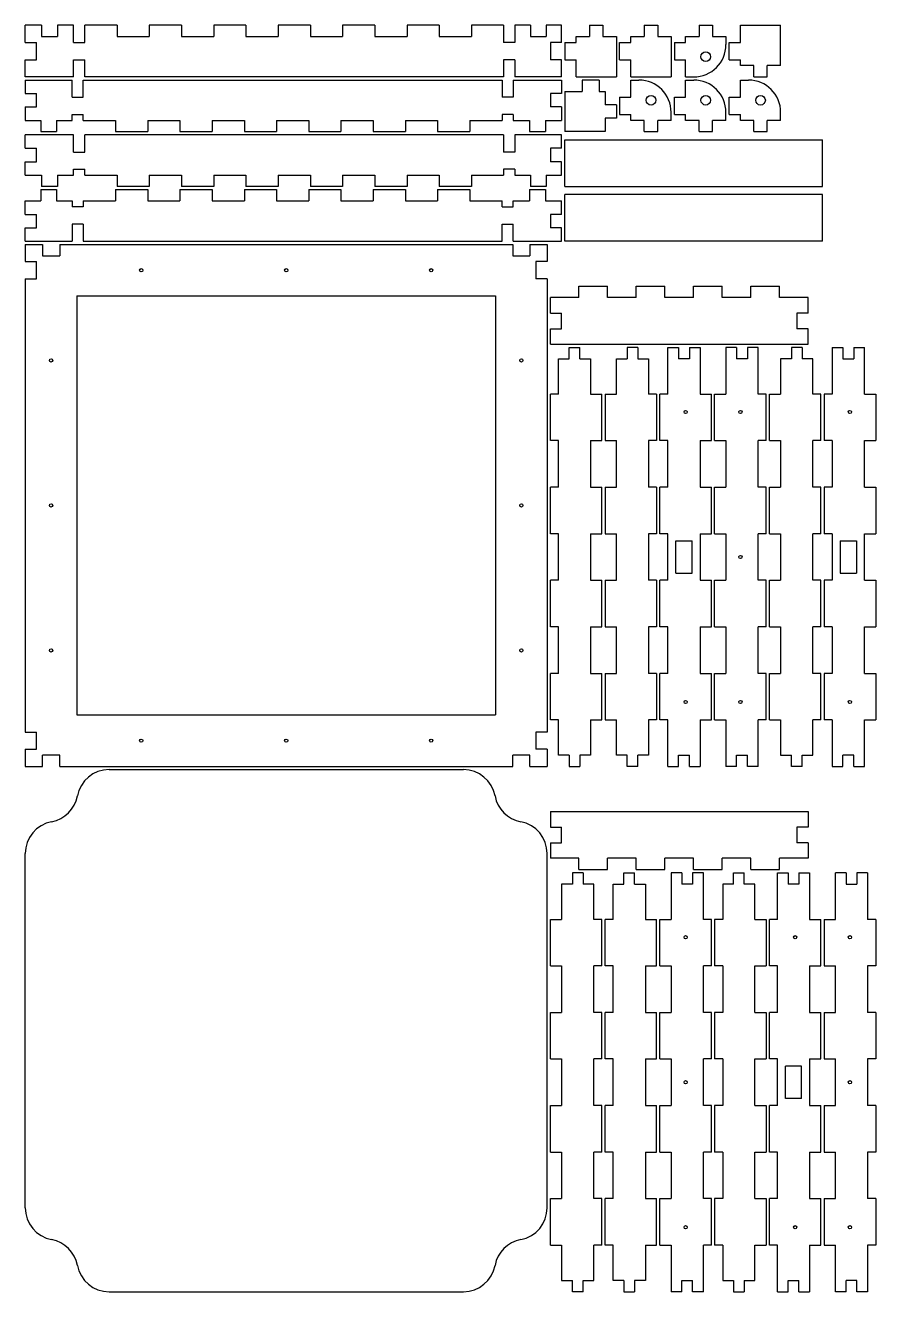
# Model space of a CAD drawing. Extents: x 46 to 968, y 12 to 825.
# Drawn here: x 46.1 to 310.1, y 430.4 to 823.4 of the extents above; entities that cross this region are included whole.
import ezdxf

# ---------------------------------------------------------------- set-up
doc = ezdxf.new("R2010")
doc.units = 0
doc.header["$LTSCALE"] = 12.7
doc.layers.add('VISIBLE', color=7, linetype='CONTINUOUS')

msp = doc.modelspace()

# ---------------------------------------------------------------- linework, layer by layer
at = {"layer": 'VISIBLE'}
for p, q in [((46.1, 818.12), (46.1, 823.45)), ((51.1, 823.45), (46.1, 823.45)), ((51.1, 823.45), (51.1, 819.95)), ((56.1, 823.45), (56.1, 819.95)), ((61.1, 823.45), (56.1, 823.45)), ((61.1, 818.12), (61.1, 823.45)), ((64.6, 818.12), (64.6, 823.45)), ((74.6, 823.45), (64.6, 823.45)), ((74.6, 823.45), (74.6, 819.95)), ((84.6, 823.45), (84.6, 819.95)), ((94.6, 823.45), (84.6, 823.45)), ((94.6, 823.45), (94.6, 819.95)), ((104.6, 823.45), (104.6, 819.95)), ((114.6, 823.45), (104.6, 823.45)), ((114.6, 823.45), (114.6, 819.95)), ((124.6, 823.45), (124.6, 819.95)), ((134.6, 823.45), (124.6, 823.45)), ((134.6, 823.45), (134.6, 819.95)), ((144.6, 823.45), (144.6, 819.95)), ((154.6, 823.45), (144.6, 823.45)), ((154.6, 823.45), (154.6, 819.95)), ((164.6, 823.45), (164.6, 819.95)), ((174.6, 823.45), (164.6, 823.45)), ((174.6, 823.45), (174.6, 819.95)), ((184.6, 823.45), (184.6, 819.95)), ((194.6, 823.45), (184.6, 823.45)), ((194.6, 823.45), (194.6, 818.12)), ((198.1, 823.45), (198.1, 818.12)), ((202.93, 823.45), (198.1, 823.45)), ((202.93, 823.45), (202.93, 819.95)), ((207.77, 823.45), (207.77, 819.95)), ((212.6, 823.45), (207.77, 823.45)), ((212.6, 818.12), (212.6, 823.45)), ((221.27, 823.45), (221.27, 819.95)), ((221.27, 823.45), (225.43, 823.45)), ((225.43, 823.45), (225.43, 819.95)), ((238.27, 823.45), (238.27, 819.95)), ((238.27, 823.45), (242.43, 823.45)), ((242.43, 823.45), (242.43, 819.95)), ((255.27, 823.45), (255.27, 819.95)), ((255.27, 823.45), (259.43, 823.45)), ((259.43, 823.45), (259.43, 819.95)), ((268.1, 818.12), (268.1, 823.45)), ((268.1, 823.45), (280.6, 823.45)), ((280.6, 810.95), (280.6, 823.45)), ((46.1, 818.12), (49.6, 818.12)), ((49.6, 812.78), (49.6, 818.12)), ((51.1, 819.95), (56.1, 819.95)), ((61.1, 818.12), (64.6, 818.12)), ((74.6, 819.95), (84.6, 819.95)), ((94.6, 819.95), (104.6, 819.95)), ((114.6, 819.95), (124.6, 819.95)), ((134.6, 819.95), (144.6, 819.95)), ((154.6, 819.95), (164.6, 819.95)), ((174.6, 819.95), (184.6, 819.95)), ((198.1, 818.12), (194.6, 818.12)), ((202.93, 819.95), (207.77, 819.95)), ((212.6, 818.12), (209.1, 818.12)), ((209.1, 818.12), (209.1, 812.78)), ((213.6, 818.12), (213.6, 812.78)), ((213.6, 818.12), (217.1, 818.12)), ((217.1, 818.12), (217.1, 819.95)), ((217.1, 819.95), (221.27, 819.95)), ((225.43, 819.95), (229.6, 819.95)), ((229.6, 819.95), (229.6, 807.45)), ((230.6, 818.12), (234.1, 818.12)), ((230.6, 812.78), (230.6, 818.12)), ((234.1, 819.95), (238.27, 819.95)), ((234.1, 818.12), (234.1, 819.95)), ((242.43, 819.95), (246.6, 819.95)), ((246.6, 819.95), (246.6, 807.45)), ((247.6, 818.12), (247.6, 812.78)), ((247.6, 818.12), (251.1, 818.12)), ((251.1, 818.12), (251.1, 819.95)), ((251.1, 819.95), (255.27, 819.95)), ((259.43, 819.95), (263.6, 819.95)), ((263.6, 819.95), (263.6, 817.45)), ((264.6, 812.78), (264.6, 818.12)), ((264.6, 818.12), (268.1, 818.12)), ((46.1, 807.45), (46.1, 812.78)), ((46.1, 812.78), (49.6, 812.78)), ((61.1, 812.78), (64.6, 812.78)), ((61.1, 807.45), (61.1, 812.78)), ((64.6, 807.45), (64.6, 812.78)), ((198.1, 812.78), (194.6, 812.78)), ((194.6, 812.78), (194.6, 807.45)), ((198.1, 812.78), (198.1, 807.45)), ((212.6, 812.78), (209.1, 812.78)), ((212.6, 807.45), (212.6, 812.78)), ((213.6, 812.78), (217.1, 812.78)), ((217.1, 807.45), (217.1, 812.78)), ((230.6, 812.78), (234.1, 812.78)), ((234.1, 807.45), (234.1, 812.78)), ((247.6, 812.78), (251.1, 812.78)), ((251.1, 807.45), (251.1, 812.78)), ((264.6, 812.78), (268.1, 812.78)), ((268.1, 810.95), (268.1, 812.78)), ((272.27, 810.95), (268.1, 810.95)), ((272.27, 807.45), (272.27, 810.95)), ((276.43, 807.45), (276.43, 810.95)), ((280.6, 810.95), (276.43, 810.95)), ((61.1, 807.45), (46.1, 807.45)), ((46.1, 806.45), (60.6, 806.45)), ((46.1, 806.45), (46.1, 802.28)), ((60.6, 801.12), (60.6, 806.45)), ((64.1, 806.45), (194.1, 806.45)), ((64.1, 801.12), (64.1, 806.45)), ((194.6, 807.45), (64.6, 807.45)), ((194.1, 806.45), (194.1, 801.12)), ((197.6, 806.45), (212.6, 806.45)), ((197.6, 806.45), (197.6, 801.12)), ((212.6, 807.45), (198.1, 807.45)), ((212.6, 806.45), (212.6, 802.28)), ((217.1, 807.45), (229.6, 807.45)), ((218.93, 806.45), (218.93, 802.95)), ((224.27, 806.45), (218.93, 806.45)), ((224.27, 806.45), (224.27, 802.95)), ((234.1, 807.45), (246.6, 807.45)), ((234.1, 806.45), (236.6, 806.45)), ((234.1, 801.12), (234.1, 806.45)), ((251.1, 807.45), (253.6, 807.45)), ((251.1, 801.12), (251.1, 806.45)), ((251.1, 806.45), (253.6, 806.45)), ((268.1, 801.12), (268.1, 806.45)), ((268.1, 806.45), (270.6, 806.45)), ((272.27, 807.45), (276.43, 807.45)), ((46.1, 802.28), (49.6, 802.28)), ((49.6, 798.12), (49.6, 802.28)), ((212.6, 802.28), (209.1, 802.28)), ((209.1, 802.28), (209.1, 798.12)), ((213.6, 802.95), (213.6, 790.45)), ((213.6, 802.95), (218.93, 802.95)), ((224.27, 802.95), (226.1, 802.95)), ((226.1, 802.95), (226.1, 798.78)), ((46.1, 798.12), (49.6, 798.12)), ((46.1, 798.12), (46.1, 793.95)), ((60.6, 801.12), (64.1, 801.12)), ((197.6, 801.12), (194.1, 801.12)), ((212.6, 798.12), (209.1, 798.12)), ((212.6, 798.12), (212.6, 793.95)), ((229.6, 798.78), (226.1, 798.78)), ((229.6, 798.78), (229.6, 794.62)), ((230.6, 801.12), (230.6, 795.78)), ((230.6, 801.12), (234.1, 801.12)), ((247.6, 795.78), (247.6, 801.12)), ((247.6, 801.12), (251.1, 801.12)), ((264.6, 801.12), (268.1, 801.12)), ((264.6, 795.78), (264.6, 801.12)), ((46.1, 793.95), (50.93, 793.95)), ((50.93, 793.95), (50.93, 790.45)), ((55.77, 793.95), (55.77, 790.45)), ((55.77, 793.95), (60.6, 793.95)), ((60.6, 793.95), (60.6, 795.78)), ((60.6, 795.78), (64.1, 795.78)), ((64.1, 793.95), (64.1, 795.78)), ((64.1, 793.95), (74.1, 793.95)), ((74.1, 793.95), (74.1, 790.45)), ((84.1, 793.95), (84.1, 790.45)), ((84.1, 793.95), (94.1, 793.95)), ((94.1, 793.95), (94.1, 790.45)), ((104.1, 793.95), (104.1, 790.45)), ((104.1, 793.95), (114.1, 793.95)), ((114.1, 793.95), (114.1, 790.45)), ((124.1, 793.95), (124.1, 790.45)), ((124.1, 793.95), (134.1, 793.95)), ((134.1, 793.95), (134.1, 790.45)), ((144.1, 793.95), (154.1, 793.95)), ((144.1, 793.95), (144.1, 790.45)), ((154.1, 793.95), (154.1, 790.45)), ((164.1, 793.95), (164.1, 790.45)), ((164.1, 793.95), (174.1, 793.95)), ((174.1, 793.95), (174.1, 790.45)), ((184.1, 793.95), (194.1, 793.95)), ((184.1, 793.95), (184.1, 790.45)), ((197.6, 795.78), (194.1, 795.78)), ((194.1, 795.78), (194.1, 793.95)), ((197.6, 795.78), (197.6, 793.95)), ((197.6, 793.95), (202.6, 793.95)), ((202.6, 793.95), (202.6, 790.45)), ((207.6, 793.95), (207.6, 790.45)), ((207.6, 793.95), (212.6, 793.95)), ((229.6, 794.62), (226.1, 794.62)), ((226.1, 794.62), (226.1, 790.45)), ((230.6, 795.78), (234.1, 795.78)), ((234.1, 793.95), (234.1, 795.78)), ((238.27, 793.95), (234.1, 793.95)), ((238.27, 790.45), (238.27, 793.95)), ((246.6, 793.95), (242.43, 793.95)), ((242.43, 790.45), (242.43, 793.95)), ((246.6, 793.95), (246.6, 796.45)), ((247.6, 795.78), (251.1, 795.78)), ((251.1, 793.95), (251.1, 795.78)), ((255.27, 793.95), (251.1, 793.95)), ((255.27, 790.45), (255.27, 793.95)), ((263.6, 793.95), (259.43, 793.95)), ((259.43, 790.45), (259.43, 793.95)), ((263.6, 793.95), (263.6, 796.45)), ((264.6, 795.78), (268.1, 795.78)), ((268.1, 793.95), (268.1, 795.78)), ((272.27, 793.95), (268.1, 793.95)), ((272.27, 790.45), (272.27, 793.95)), ((280.6, 793.95), (276.43, 793.95)), ((276.43, 790.45), (276.43, 793.95)), ((280.6, 793.95), (280.6, 796.45)), ((50.93, 790.45), (55.77, 790.45)), ((74.1, 790.45), (84.1, 790.45)), ((94.1, 790.45), (104.1, 790.45)), ((114.1, 790.45), (124.1, 790.45)), ((134.1, 790.45), (144.1, 790.45)), ((154.1, 790.45), (164.1, 790.45)), ((174.1, 790.45), (184.1, 790.45)), ((202.6, 790.45), (207.6, 790.45)), ((226.1, 790.45), (213.6, 790.45)), ((238.27, 790.45), (242.43, 790.45)), ((255.27, 790.45), (259.43, 790.45)), ((272.27, 790.45), (276.43, 790.45)), ((46.1, 785.28), (46.1, 789.45)), ((61.1, 789.45), (46.1, 789.45)), ((61.1, 784.12), (61.1, 789.45)), ((194.6, 789.45), (64.6, 789.45)), ((64.6, 784.12), (64.6, 789.45)), ((194.6, 789.45), (194.6, 784.12)), ((198.1, 789.45), (198.1, 784.12)), ((212.6, 789.45), (198.1, 789.45)), ((212.6, 785.28), (212.6, 789.45)), ((213.6, 787.95), (293.6, 787.95)), ((213.6, 773.45), (213.6, 787.95)), ((293.6, 773.45), (293.6, 787.95)), ((46.1, 785.28), (49.6, 785.28)), ((49.6, 781.12), (49.6, 785.28)), ((61.1, 784.12), (64.6, 784.12)), ((198.1, 784.12), (194.6, 784.12)), ((212.6, 785.28), (209.1, 785.28)), ((209.1, 785.28), (209.1, 781.12)), ((46.1, 776.95), (46.1, 781.12)), ((46.1, 781.12), (49.6, 781.12)), ((61.1, 776.95), (61.1, 778.78)), ((61.1, 778.78), (64.6, 778.78)), ((64.6, 776.95), (64.6, 778.78)), ((198.1, 778.78), (194.6, 778.78)), ((194.6, 778.78), (194.6, 776.95)), ((198.1, 778.78), (198.1, 776.95)), ((212.6, 781.12), (209.1, 781.12)), ((212.6, 776.95), (212.6, 781.12)), ((46.1, 776.95), (51.1, 776.95)), ((51.1, 776.95), (51.1, 773.45)), ((56.1, 776.95), (61.1, 776.95)), ((56.1, 776.95), (56.1, 773.45)), ((64.6, 776.95), (74.6, 776.95)), ((74.6, 776.95), (74.6, 773.45)), ((84.6, 776.95), (84.6, 773.45)), ((84.6, 776.95), (94.6, 776.95)), ((94.6, 776.95), (94.6, 773.45)), ((104.6, 776.95), (114.6, 776.95)), ((104.6, 776.95), (104.6, 773.45)), ((114.6, 776.95), (114.6, 773.45)), ((124.6, 776.95), (134.6, 776.95)), ((124.6, 776.95), (124.6, 773.45)), ((134.6, 776.95), (134.6, 773.45)), ((144.6, 776.95), (144.6, 773.45)), ((144.6, 776.95), (154.6, 776.95)), ((154.6, 776.95), (154.6, 773.45)), ((164.6, 776.95), (174.6, 776.95)), ((164.6, 776.95), (164.6, 773.45)), ((174.6, 776.95), (174.6, 773.45)), ((184.6, 776.95), (194.6, 776.95)), ((184.6, 776.95), (184.6, 773.45)), ((198.1, 776.95), (202.93, 776.95)), ((202.93, 776.95), (202.93, 773.45)), ((207.77, 776.95), (212.6, 776.95)), ((207.77, 776.95), (207.77, 773.45)), ((50.93, 772.45), (50.93, 768.95)), ((50.93, 772.45), (55.77, 772.45)), ((56.1, 773.45), (51.1, 773.45)), ((55.77, 772.45), (55.77, 768.95)), ((74.1, 772.45), (74.1, 768.95)), ((74.1, 772.45), (84.1, 772.45)), ((84.6, 773.45), (74.6, 773.45)), ((84.1, 772.45), (84.1, 768.95)), ((94.1, 772.45), (94.1, 768.95)), ((94.1, 772.45), (104.1, 772.45)), ((104.6, 773.45), (94.6, 773.45)), ((104.1, 772.45), (104.1, 768.95)), ((114.1, 772.45), (114.1, 768.95)), ((114.1, 772.45), (124.1, 772.45)), ((124.6, 773.45), (114.6, 773.45)), ((124.1, 772.45), (124.1, 768.95)), ((134.1, 772.45), (134.1, 768.95)), ((134.1, 772.45), (144.1, 772.45)), ((144.6, 773.45), (134.6, 773.45)), ((144.1, 772.45), (144.1, 768.95)), ((154.1, 772.45), (154.1, 768.95)), ((154.1, 772.45), (164.1, 772.45)), ((164.6, 773.45), (154.6, 773.45)), ((164.1, 772.45), (164.1, 768.95)), ((174.1, 772.45), (174.1, 768.95)), ((174.1, 772.45), (184.1, 772.45)), ((184.6, 773.45), (174.6, 773.45)), ((184.1, 772.45), (184.1, 768.95)), ((202.6, 772.45), (202.6, 768.95)), ((202.6, 772.45), (207.6, 772.45)), ((207.77, 773.45), (202.93, 773.45)), ((207.6, 772.45), (207.6, 768.95)), ((213.6, 773.45), (293.6, 773.45)), ((213.6, 756.45), (213.6, 770.95)), ((293.6, 770.95), (213.6, 770.95)), ((293.6, 756.45), (293.6, 770.95)), ((46.1, 768.95), (50.93, 768.95)), ((46.1, 764.78), (46.1, 768.95)), ((55.77, 768.95), (60.6, 768.95)), ((60.6, 768.95), (60.6, 767.12)), ((64.1, 767.12), (60.6, 767.12)), ((64.1, 768.95), (64.1, 767.12)), ((64.1, 768.95), (74.1, 768.95)), ((84.1, 768.95), (94.1, 768.95)), ((104.1, 768.95), (114.1, 768.95)), ((124.1, 768.95), (134.1, 768.95)), ((144.1, 768.95), (154.1, 768.95)), ((164.1, 768.95), (174.1, 768.95)), ((184.1, 768.95), (194.1, 768.95)), ((194.1, 767.12), (194.1, 768.95)), ((194.1, 767.12), (197.6, 767.12)), ((197.6, 767.12), (197.6, 768.95)), ((197.6, 768.95), (202.6, 768.95)), ((207.6, 768.95), (212.6, 768.95)), ((212.6, 764.78), (212.6, 768.95)), ((46.1, 764.78), (49.6, 764.78)), ((49.6, 760.62), (49.6, 764.78)), ((209.1, 764.78), (209.1, 760.62)), ((212.6, 764.78), (209.1, 764.78)), ((46.1, 756.45), (46.1, 760.62)), ((46.1, 760.62), (49.6, 760.62)), ((64.1, 761.78), (60.6, 761.78)), ((60.6, 761.78), (60.6, 756.45)), ((64.1, 761.78), (64.1, 756.45)), ((194.1, 761.78), (197.6, 761.78)), ((194.1, 756.45), (194.1, 761.78)), ((197.6, 756.45), (197.6, 761.78)), ((212.6, 760.62), (209.1, 760.62)), ((212.6, 756.45), (212.6, 760.62)), ((46.1, 756.45), (60.6, 756.45)), ((46.1, 755.45), (46.1, 750.12)), ((46.1, 755.45), (51.43, 755.45)), ((51.43, 755.45), (51.43, 751.95)), ((56.77, 755.45), (56.77, 751.95)), ((56.77, 755.45), (197.43, 755.45)), ((64.1, 756.45), (194.1, 756.45)), ((197.43, 755.45), (197.43, 751.95)), ((197.6, 756.45), (212.6, 756.45)), ((202.77, 755.45), (208.1, 755.45)), ((202.77, 755.45), (202.77, 751.95)), ((208.1, 755.45), (208.1, 750.12)), ((293.6, 756.45), (213.6, 756.45)), ((51.43, 751.95), (56.77, 751.95)), ((197.43, 751.95), (202.77, 751.95)), ((46.1, 750.12), (49.6, 750.12)), ((49.6, 744.78), (49.6, 750.12)), ((204.6, 750.12), (204.6, 744.78)), ((208.1, 750.12), (204.6, 750.12)), ((46.1, 744.78), (46.1, 604.12)), ((46.1, 744.78), (49.6, 744.78)), ((208.1, 744.78), (204.6, 744.78)), ((208.1, 744.78), (208.1, 604.12)), ((62.1, 739.45), (192.1, 739.45)), ((62.1, 739.45), (62.1, 609.45)), ((192.1, 739.45), (192.1, 609.45)), ((217.99, 738.95), (209.1, 738.95)), ((209.1, 734.12), (209.1, 738.95)), ((217.99, 738.95), (217.99, 742.45)), ((217.99, 742.45), (226.88, 742.45)), ((226.88, 738.95), (226.88, 742.45)), ((235.77, 738.95), (226.88, 738.95)), ((235.77, 738.95), (235.77, 742.45)), ((235.77, 742.45), (244.66, 742.45)), ((244.66, 738.95), (244.66, 742.45)), ((253.54, 738.95), (244.66, 738.95)), ((253.54, 738.95), (253.54, 742.45)), ((253.54, 742.45), (262.43, 742.45)), ((262.43, 738.95), (262.43, 742.45)), ((271.32, 738.95), (262.43, 738.95)), ((271.32, 738.95), (271.32, 742.45)), ((271.32, 742.45), (280.21, 742.45)), ((280.21, 738.95), (280.21, 742.45)), ((289.1, 738.95), (280.21, 738.95)), ((289.1, 734.12), (289.1, 738.95)), ((209.1, 734.12), (212.6, 734.12)), ((212.6, 729.28), (212.6, 734.12)), ((285.6, 734.12), (285.6, 729.28)), ((289.1, 734.12), (285.6, 734.12)), ((209.1, 729.28), (212.6, 729.28)), ((209.1, 724.45), (209.1, 729.28)), ((289.1, 729.28), (285.6, 729.28)), ((289.1, 724.45), (289.1, 729.28)), ((209.1, 724.45), (289.1, 724.45)), ((214.93, 719.95), (214.93, 723.45)), ((214.93, 723.45), (218.27, 723.45)), ((218.27, 719.95), (218.27, 723.45)), ((232.93, 723.45), (232.93, 719.95)), ((236.27, 723.45), (232.93, 723.45)), ((236.27, 723.45), (236.27, 719.95)), ((245.6, 723.45), (248.93, 723.45)), ((245.6, 709), (245.6, 723.45)), ((248.93, 723.45), (248.93, 719.95)), ((252.27, 723.45), (252.27, 719.95)), ((252.27, 723.45), (255.6, 723.45)), ((255.6, 723.45), (255.6, 709)), ((263.6, 723.45), (263.6, 709)), ((266.93, 723.45), (263.6, 723.45)), ((266.93, 723.45), (266.93, 719.95)), ((270.27, 723.45), (270.27, 719.95)), ((273.6, 723.45), (270.27, 723.45)), ((273.6, 709), (273.6, 723.45)), ((283.93, 723.45), (283.93, 719.95)), ((287.27, 723.45), (283.93, 723.45)), ((287.27, 723.45), (287.27, 719.95)), ((296.6, 723.45), (296.6, 709)), ((296.6, 723.45), (299.93, 723.45)), ((299.93, 723.45), (299.93, 719.95)), ((303.27, 723.45), (303.27, 719.95)), ((303.27, 723.45), (306.6, 723.45)), ((306.6, 709), (306.6, 723.45)), ((211.6, 709), (211.6, 719.95)), ((211.6, 719.95), (214.93, 719.95)), ((218.27, 719.95), (221.6, 719.95)), ((221.6, 719.95), (221.6, 709)), ((229.6, 709), (229.6, 719.95)), ((229.6, 719.95), (232.93, 719.95)), ((236.27, 719.95), (239.6, 719.95)), ((239.6, 719.95), (239.6, 709)), ((252.27, 719.95), (248.93, 719.95)), ((270.27, 719.95), (266.93, 719.95)), ((280.6, 719.95), (280.6, 709)), ((283.93, 719.95), (280.6, 719.95)), ((290.6, 719.95), (287.27, 719.95)), ((290.6, 709), (290.6, 719.95)), ((299.93, 719.95), (303.27, 719.95)), ((209.1, 694.56), (209.1, 709)), ((211.6, 709), (209.1, 709)), ((221.6, 709), (225.1, 709)), ((225.1, 694.56), (225.1, 709)), ((226.1, 709), (229.6, 709)), ((226.1, 709), (226.1, 694.56)), ((242.1, 709), (239.6, 709)), ((242.1, 709), (242.1, 694.56)), ((243.1, 694.56), (243.1, 709)), ((245.6, 709), (243.1, 709)), ((255.6, 709), (259.1, 709)), ((259.1, 694.56), (259.1, 709)), ((260.1, 694.56), (260.1, 709)), ((260.1, 709), (263.6, 709)), ((276.1, 709), (273.6, 709)), ((276.1, 694.56), (276.1, 709)), ((277.1, 694.56), (277.1, 709)), ((277.1, 709), (280.6, 709)), ((293.1, 709), (290.6, 709)), ((293.1, 694.56), (293.1, 709)), ((294.1, 709), (294.1, 694.56)), ((296.6, 709), (294.1, 709)), ((306.6, 709), (310.1, 709)), ((310.1, 709), (310.1, 694.56)), ((211.6, 694.56), (209.1, 694.56)), ((211.6, 680.12), (211.6, 694.56)), ((221.6, 694.56), (225.1, 694.56)), ((221.6, 694.56), (221.6, 680.12)), ((226.1, 694.56), (229.6, 694.56)), ((229.6, 680.12), (229.6, 694.56)), ((242.1, 694.56), (239.6, 694.56)), ((239.6, 694.56), (239.6, 680.12)), ((245.6, 694.56), (243.1, 694.56)), ((245.6, 680.12), (245.6, 694.56)), ((255.6, 694.56), (259.1, 694.56)), ((255.6, 694.56), (255.6, 680.12)), ((260.1, 694.56), (263.6, 694.56)), ((263.6, 694.56), (263.6, 680.12)), ((276.1, 694.56), (273.6, 694.56)), ((273.6, 680.12), (273.6, 694.56)), ((277.1, 694.56), (280.6, 694.56)), ((280.6, 694.56), (280.6, 680.12)), ((293.1, 694.56), (290.6, 694.56)), ((290.6, 680.12), (290.6, 694.56)), ((296.6, 694.56), (294.1, 694.56)), ((296.6, 694.56), (296.6, 680.12)), ((306.6, 694.56), (310.1, 694.56)), ((306.6, 680.12), (306.6, 694.56)), ((209.1, 665.67), (209.1, 680.12)), ((211.6, 680.12), (209.1, 680.12)), ((221.6, 680.12), (225.1, 680.12)), ((225.1, 665.67), (225.1, 680.12)), ((226.1, 680.12), (226.1, 665.67)), ((226.1, 680.12), (229.6, 680.12)), ((242.1, 680.12), (239.6, 680.12)), ((242.1, 680.12), (242.1, 665.67)), ((243.1, 665.67), (243.1, 680.12)), ((245.6, 680.12), (243.1, 680.12)), ((255.6, 680.12), (259.1, 680.12)), ((259.1, 665.67), (259.1, 680.12)), ((260.1, 665.67), (260.1, 680.12)), ((260.1, 680.12), (263.6, 680.12)), ((276.1, 680.12), (273.6, 680.12)), ((276.1, 665.67), (276.1, 680.12)), ((277.1, 665.67), (277.1, 680.12)), ((277.1, 680.12), (280.6, 680.12)), ((293.1, 680.12), (290.6, 680.12)), ((293.1, 665.67), (293.1, 680.12)), ((294.1, 680.12), (294.1, 665.67)), ((296.6, 680.12), (294.1, 680.12)), ((306.6, 680.12), (310.1, 680.12)), ((310.1, 680.12), (310.1, 665.67)), ((211.6, 665.67), (209.1, 665.67)), ((211.6, 651.23), (211.6, 665.67)), ((221.6, 665.67), (225.1, 665.67)), ((221.6, 665.67), (221.6, 651.23)), ((226.1, 665.67), (229.6, 665.67)), ((229.6, 651.23), (229.6, 665.67)), ((242.1, 665.67), (239.6, 665.67)), ((239.6, 665.67), (239.6, 651.23)), ((245.6, 665.67), (243.1, 665.67)), ((245.6, 651.23), (245.6, 665.67)), ((255.6, 665.67), (255.6, 651.23)), ((255.6, 665.67), (259.1, 665.67)), ((260.1, 665.67), (263.6, 665.67)), ((263.6, 665.67), (263.6, 651.23)), ((276.1, 665.67), (273.6, 665.67)), ((273.6, 651.23), (273.6, 665.67)), ((277.1, 665.67), (280.6, 665.67)), ((280.6, 665.67), (280.6, 651.23)), ((293.1, 665.67), (290.6, 665.67)), ((290.6, 651.23), (290.6, 665.67)), ((296.6, 665.67), (294.1, 665.67)), ((296.6, 665.67), (296.6, 651.23)), ((306.6, 665.67), (310.1, 665.67)), ((306.6, 651.23), (306.6, 665.67)), ((248.1, 663.45), (253.1, 663.45)), ((248.1, 653.45), (248.1, 663.45)), ((253.1, 653.45), (253.1, 663.45)), ((299.1, 663.45), (304.1, 663.45)), ((299.1, 663.45), (299.1, 653.45)), ((304.1, 663.45), (304.1, 653.45)), ((248.1, 653.45), (253.1, 653.45)), ((299.1, 653.45), (304.1, 653.45)), ((209.1, 636.78), (209.1, 651.23)), ((211.6, 651.23), (209.1, 651.23)), ((221.6, 651.23), (225.1, 651.23)), ((225.1, 636.78), (225.1, 651.23)), ((226.1, 651.23), (229.6, 651.23)), ((226.1, 651.23), (226.1, 636.78)), ((242.1, 651.23), (239.6, 651.23)), ((242.1, 651.23), (242.1, 636.78)), ((243.1, 636.78), (243.1, 651.23)), ((245.6, 651.23), (243.1, 651.23)), ((255.6, 651.23), (259.1, 651.23)), ((259.1, 636.78), (259.1, 651.23)), ((260.1, 636.78), (260.1, 651.23)), ((260.1, 651.23), (263.6, 651.23)), ((276.1, 651.23), (273.6, 651.23)), ((276.1, 636.78), (276.1, 651.23)), ((277.1, 636.78), (277.1, 651.23)), ((277.1, 651.23), (280.6, 651.23)), ((293.1, 651.23), (290.6, 651.23)), ((293.1, 636.78), (293.1, 651.23)), ((294.1, 651.23), (294.1, 636.78)), ((296.6, 651.23), (294.1, 651.23)), ((306.6, 651.23), (310.1, 651.23)), ((310.1, 651.23), (310.1, 636.78)), ((211.6, 636.78), (209.1, 636.78)), ((211.6, 622.34), (211.6, 636.78)), ((221.6, 636.78), (225.1, 636.78)), ((221.6, 636.78), (221.6, 622.34)), ((226.1, 636.78), (229.6, 636.78)), ((229.6, 622.34), (229.6, 636.78)), ((242.1, 636.78), (239.6, 636.78)), ((239.6, 636.78), (239.6, 622.34)), ((245.6, 636.78), (243.1, 636.78)), ((245.6, 622.34), (245.6, 636.78)), ((255.6, 636.78), (255.6, 622.34)), ((255.6, 636.78), (259.1, 636.78)), ((260.1, 636.78), (263.6, 636.78)), ((263.6, 636.78), (263.6, 622.34)), ((276.1, 636.78), (273.6, 636.78)), ((273.6, 622.34), (273.6, 636.78)), ((277.1, 636.78), (280.6, 636.78)), ((280.6, 636.78), (280.6, 622.34)), ((290.6, 622.34), (290.6, 636.78)), ((293.1, 636.78), (290.6, 636.78)), ((296.6, 636.78), (294.1, 636.78)), ((296.6, 636.78), (296.6, 622.34)), ((306.6, 636.78), (310.1, 636.78)), ((306.6, 622.34), (306.6, 636.78)), ((209.1, 607.89), (209.1, 622.34)), ((211.6, 622.34), (209.1, 622.34)), ((221.6, 622.34), (225.1, 622.34)), ((225.1, 607.89), (225.1, 622.34)), ((226.1, 622.34), (229.6, 622.34)), ((226.1, 622.34), (226.1, 607.89)), ((242.1, 622.34), (239.6, 622.34)), ((242.1, 622.34), (242.1, 607.89)), ((243.1, 607.89), (243.1, 622.34)), ((245.6, 622.34), (243.1, 622.34)), ((255.6, 622.34), (259.1, 622.34)), ((259.1, 607.89), (259.1, 622.34)), ((260.1, 607.89), (260.1, 622.34)), ((260.1, 622.34), (263.6, 622.34)), ((276.1, 622.34), (273.6, 622.34)), ((276.1, 607.89), (276.1, 622.34)), ((277.1, 607.89), (277.1, 622.34)), ((277.1, 622.34), (280.6, 622.34)), ((293.1, 622.34), (290.6, 622.34)), ((293.1, 607.89), (293.1, 622.34)), ((294.1, 622.34), (294.1, 607.89)), ((296.6, 622.34), (294.1, 622.34)), ((306.6, 622.34), (310.1, 622.34)), ((310.1, 622.34), (310.1, 607.89)), ((62.1, 609.45), (192.1, 609.45)), ((211.6, 607.89), (209.1, 607.89)), ((211.6, 596.95), (211.6, 607.89)), ((221.6, 607.89), (225.1, 607.89)), ((221.6, 607.89), (221.6, 596.95)), ((226.1, 607.89), (229.6, 607.89)), ((229.6, 596.95), (229.6, 607.89)), ((242.1, 607.89), (239.6, 607.89)), ((239.6, 607.89), (239.6, 596.95)), ((245.6, 607.89), (243.1, 607.89)), ((245.6, 593.45), (245.6, 607.89)), ((255.6, 607.89), (259.1, 607.89)), ((255.6, 607.89), (255.6, 593.45)), ((260.1, 607.89), (263.6, 607.89)), ((263.6, 607.89), (263.6, 593.45)), ((276.1, 607.89), (273.6, 607.89)), ((273.6, 593.45), (273.6, 607.89)), ((277.1, 607.89), (280.6, 607.89)), ((280.6, 607.89), (280.6, 596.95)), ((293.1, 607.89), (290.6, 607.89)), ((290.6, 596.95), (290.6, 607.89)), ((296.6, 607.89), (294.1, 607.89)), ((296.6, 607.89), (296.6, 593.45)), ((306.6, 607.89), (310.1, 607.89)), ((306.6, 593.45), (306.6, 607.89)), ((46.1, 604.12), (49.6, 604.12)), ((49.6, 598.78), (49.6, 604.12)), ((208.1, 604.12), (204.6, 604.12)), ((204.6, 604.12), (204.6, 598.78)), ((46.1, 598.78), (46.1, 593.45)), ((46.1, 598.78), (49.6, 598.78)), ((208.1, 598.78), (204.6, 598.78)), ((208.1, 598.78), (208.1, 593.45)), ((46.1, 593.45), (51.43, 593.45)), ((56.77, 596.95), (51.43, 596.95)), ((51.43, 593.45), (51.43, 596.95)), ((56.77, 593.45), (56.77, 596.95)), ((56.77, 593.45), (197.43, 593.45)), ((197.43, 593.45), (197.43, 596.95)), ((202.77, 596.95), (197.43, 596.95)), ((202.77, 593.45), (202.77, 596.95)), ((202.77, 593.45), (208.1, 593.45)), ((214.93, 596.95), (211.6, 596.95)), ((214.93, 596.95), (214.93, 593.45)), ((214.93, 593.45), (218.27, 593.45)), ((221.6, 596.95), (218.27, 596.95)), ((218.27, 596.95), (218.27, 593.45)), ((232.93, 596.95), (229.6, 596.95)), ((232.93, 593.45), (232.93, 596.95)), ((236.27, 593.45), (232.93, 593.45)), ((239.6, 596.95), (236.27, 596.95)), ((236.27, 593.45), (236.27, 596.95)), ((245.6, 593.45), (248.93, 593.45)), ((248.93, 596.95), (252.27, 596.95)), ((248.93, 593.45), (248.93, 596.95)), ((252.27, 593.45), (252.27, 596.95)), ((252.27, 593.45), (255.6, 593.45)), ((266.93, 593.45), (263.6, 593.45)), ((266.93, 596.95), (270.27, 596.95)), ((266.93, 593.45), (266.93, 596.95)), ((270.27, 593.45), (270.27, 596.95)), ((273.6, 593.45), (270.27, 593.45)), ((280.6, 596.95), (283.93, 596.95)), ((283.93, 593.45), (283.93, 596.95)), ((287.27, 593.45), (283.93, 593.45)), ((287.27, 596.95), (290.6, 596.95)), ((287.27, 593.45), (287.27, 596.95)), ((296.6, 593.45), (299.93, 593.45)), ((303.27, 596.95), (299.93, 596.95)), ((299.93, 593.45), (299.93, 596.95)), ((303.27, 593.45), (303.27, 596.95)), ((303.27, 593.45), (306.6, 593.45)), ((72.1, 592.45), (182.1, 592.45)), ((209.1, 579.45), (209.1, 574.62)), ((209.1, 579.45), (289.1, 579.45)), ((289.1, 579.45), (289.1, 574.62)), ((209.1, 574.62), (212.6, 574.62)), ((212.6, 569.78), (212.6, 574.62)), ((285.6, 574.62), (285.6, 569.78)), ((289.1, 574.62), (285.6, 574.62)), ((46.1, 456.45), (46.1, 566.45)), ((208.1, 456.45), (208.1, 566.45)), ((209.1, 569.78), (209.1, 564.95)), ((209.1, 569.78), (212.6, 569.78)), ((289.1, 569.78), (285.6, 569.78)), ((289.1, 569.78), (289.1, 564.95)), ((217.99, 564.95), (209.1, 564.95)), ((217.99, 561.45), (217.99, 564.95)), ((235.77, 564.95), (226.88, 564.95)), ((226.88, 561.45), (226.88, 564.95)), ((235.77, 561.45), (235.77, 564.95)), ((253.54, 564.95), (244.66, 564.95)), ((244.66, 561.45), (244.66, 564.95)), ((253.54, 561.45), (253.54, 564.95)), ((271.32, 564.95), (262.43, 564.95)), ((262.43, 561.45), (262.43, 564.95)), ((271.32, 561.45), (271.32, 564.95)), ((289.1, 564.95), (280.21, 564.95)), ((280.21, 561.45), (280.21, 564.95)), ((219.27, 560.45), (215.93, 560.45)), ((215.93, 560.45), (215.93, 556.95)), ((217.99, 561.45), (226.88, 561.45)), ((219.27, 560.45), (219.27, 556.95)), ((231.93, 560.45), (235.27, 560.45)), ((231.93, 556.95), (231.93, 560.45)), ((235.27, 556.95), (235.27, 560.45)), ((235.77, 561.45), (244.66, 561.45)), ((246.6, 560.45), (246.6, 546)), ((249.93, 560.45), (246.6, 560.45)), ((249.93, 560.45), (249.93, 556.95)), ((253.27, 560.45), (253.27, 556.95)), ((256.6, 560.45), (253.27, 560.45)), ((253.54, 561.45), (262.43, 561.45)), ((256.6, 546), (256.6, 560.45)), ((265.93, 556.95), (265.93, 560.45)), ((265.93, 560.45), (269.27, 560.45)), ((269.27, 556.95), (269.27, 560.45)), ((271.32, 561.45), (280.21, 561.45)), ((279.6, 546), (279.6, 560.45)), ((279.6, 560.45), (282.93, 560.45)), ((282.93, 560.45), (282.93, 556.95)), ((286.27, 560.45), (286.27, 556.95)), ((286.27, 560.45), (289.6, 560.45)), ((289.6, 560.45), (289.6, 546)), ((297.6, 546), (297.6, 560.45)), ((300.93, 560.45), (297.6, 560.45)), ((300.93, 560.45), (300.93, 556.95)), ((304.27, 560.45), (304.27, 556.95)), ((307.6, 560.45), (304.27, 560.45)), ((307.6, 560.45), (307.6, 546)), ((212.6, 556.95), (212.6, 546)), ((215.93, 556.95), (212.6, 556.95)), ((222.6, 556.95), (219.27, 556.95)), ((222.6, 546), (222.6, 556.95)), ((228.6, 546), (228.6, 556.95)), ((228.6, 556.95), (231.93, 556.95)), ((235.27, 556.95), (238.6, 556.95)), ((238.6, 556.95), (238.6, 546)), ((253.27, 556.95), (249.93, 556.95)), ((262.6, 556.95), (262.6, 546)), ((265.93, 556.95), (262.6, 556.95)), ((272.6, 556.95), (269.27, 556.95)), ((272.6, 546), (272.6, 556.95)), ((286.27, 556.95), (282.93, 556.95)), ((300.93, 556.95), (304.27, 556.95)), ((209.1, 531.56), (209.1, 546)), ((209.1, 546), (212.6, 546)), ((225.1, 546), (222.6, 546)), ((225.1, 531.56), (225.1, 546)), ((226.1, 531.56), (226.1, 546)), ((228.6, 546), (226.1, 546)), ((238.6, 546), (242.1, 546)), ((242.1, 531.56), (242.1, 546)), ((243.1, 531.56), (243.1, 546)), ((243.1, 546), (246.6, 546)), ((259.1, 546), (256.6, 546)), ((259.1, 531.56), (259.1, 546)), ((260.1, 546), (260.1, 531.56)), ((262.6, 546), (260.1, 546)), ((272.6, 546), (276.1, 546)), ((276.1, 546), (276.1, 531.56)), ((277.1, 531.56), (277.1, 546)), ((279.6, 546), (277.1, 546)), ((289.6, 546), (293.1, 546)), ((293.1, 531.56), (293.1, 546)), ((294.1, 546), (294.1, 531.56)), ((294.1, 546), (297.6, 546)), ((310.1, 546), (307.6, 546)), ((310.1, 546), (310.1, 531.56)), ((209.1, 531.56), (212.6, 531.56)), ((212.6, 531.56), (212.6, 517.12)), ((222.6, 517.12), (222.6, 531.56)), ((225.1, 531.56), (222.6, 531.56)), ((228.6, 531.56), (226.1, 531.56)), ((228.6, 517.12), (228.6, 531.56)), ((238.6, 531.56), (242.1, 531.56)), ((238.6, 531.56), (238.6, 517.12)), ((243.1, 531.56), (246.6, 531.56)), ((246.6, 531.56), (246.6, 517.12)), ((259.1, 531.56), (256.6, 531.56)), ((256.6, 517.12), (256.6, 531.56)), ((262.6, 531.56), (260.1, 531.56)), ((262.6, 531.56), (262.6, 517.12)), ((272.6, 531.56), (276.1, 531.56)), ((272.6, 517.12), (272.6, 531.56)), ((279.6, 531.56), (277.1, 531.56)), ((279.6, 517.12), (279.6, 531.56)), ((289.6, 531.56), (293.1, 531.56)), ((289.6, 531.56), (289.6, 517.12)), ((294.1, 531.56), (297.6, 531.56)), ((297.6, 517.12), (297.6, 531.56)), ((310.1, 531.56), (307.6, 531.56)), ((307.6, 531.56), (307.6, 517.12)), ((209.1, 502.67), (209.1, 517.12)), ((209.1, 517.12), (212.6, 517.12)), ((225.1, 517.12), (222.6, 517.12)), ((225.1, 502.67), (225.1, 517.12)), ((226.1, 502.67), (226.1, 517.12)), ((228.6, 517.12), (226.1, 517.12)), ((238.6, 517.12), (242.1, 517.12)), ((242.1, 502.67), (242.1, 517.12)), ((243.1, 502.67), (243.1, 517.12)), ((243.1, 517.12), (246.6, 517.12)), ((259.1, 517.12), (256.6, 517.12)), ((259.1, 502.67), (259.1, 517.12)), ((260.1, 517.12), (260.1, 502.67)), ((262.6, 517.12), (260.1, 517.12)), ((272.6, 517.12), (276.1, 517.12)), ((276.1, 517.12), (276.1, 502.67)), ((277.1, 502.67), (277.1, 517.12)), ((279.6, 517.12), (277.1, 517.12)), ((289.6, 517.12), (293.1, 517.12)), ((293.1, 502.67), (293.1, 517.12)), ((294.1, 517.12), (294.1, 502.67)), ((294.1, 517.12), (297.6, 517.12)), ((310.1, 517.12), (307.6, 517.12)), ((310.1, 517.12), (310.1, 502.67)), ((209.1, 502.67), (212.6, 502.67)), ((212.6, 502.67), (212.6, 488.23)), ((225.1, 502.67), (222.6, 502.67)), ((222.6, 488.23), (222.6, 502.67)), ((228.6, 502.67), (226.1, 502.67)), ((228.6, 488.23), (228.6, 502.67)), ((238.6, 502.67), (242.1, 502.67)), ((238.6, 502.67), (238.6, 488.23)), ((243.1, 502.67), (246.6, 502.67)), ((246.6, 502.67), (246.6, 488.23)), ((259.1, 502.67), (256.6, 502.67)), ((256.6, 488.23), (256.6, 502.67)), ((262.6, 502.67), (260.1, 502.67)), ((262.6, 502.67), (262.6, 488.23)), ((272.6, 502.67), (276.1, 502.67)), ((272.6, 488.23), (272.6, 502.67)), ((279.6, 502.67), (277.1, 502.67)), ((279.6, 488.23), (279.6, 502.67)), ((287.1, 500.45), (282.1, 500.45)), ((282.1, 490.45), (282.1, 500.45)), ((287.1, 490.45), (287.1, 500.45)), ((289.6, 502.67), (293.1, 502.67)), ((289.6, 502.67), (289.6, 488.23)), ((294.1, 502.67), (297.6, 502.67)), ((297.6, 488.23), (297.6, 502.67)), ((310.1, 502.67), (307.6, 502.67)), ((307.6, 502.67), (307.6, 488.23)), ((209.1, 473.78), (209.1, 488.23)), ((209.1, 488.23), (212.6, 488.23)), ((225.1, 488.23), (222.6, 488.23)), ((225.1, 473.78), (225.1, 488.23)), ((226.1, 473.78), (226.1, 488.23)), ((228.6, 488.23), (226.1, 488.23)), ((238.6, 488.23), (242.1, 488.23)), ((242.1, 473.78), (242.1, 488.23)), ((243.1, 473.78), (243.1, 488.23)), ((243.1, 488.23), (246.6, 488.23)), ((259.1, 488.23), (256.6, 488.23)), ((259.1, 473.78), (259.1, 488.23)), ((260.1, 488.23), (260.1, 473.78)), ((262.6, 488.23), (260.1, 488.23)), ((272.6, 488.23), (276.1, 488.23)), ((276.1, 488.23), (276.1, 473.78)), ((277.1, 473.78), (277.1, 488.23)), ((279.6, 488.23), (277.1, 488.23)), ((287.1, 490.45), (282.1, 490.45)), ((289.6, 488.23), (293.1, 488.23)), ((293.1, 473.78), (293.1, 488.23)), ((294.1, 488.23), (294.1, 473.78)), ((294.1, 488.23), (297.6, 488.23)), ((310.1, 488.23), (307.6, 488.23)), ((310.1, 488.23), (310.1, 473.78)), ((209.1, 473.78), (212.6, 473.78)), ((212.6, 473.78), (212.6, 459.34)), ((225.1, 473.78), (222.6, 473.78)), ((222.6, 459.34), (222.6, 473.78)), ((228.6, 473.78), (226.1, 473.78)), ((228.6, 459.34), (228.6, 473.78)), ((238.6, 473.78), (238.6, 459.34)), ((238.6, 473.78), (242.1, 473.78)), ((243.1, 473.78), (246.6, 473.78)), ((246.6, 473.78), (246.6, 459.34)), ((259.1, 473.78), (256.6, 473.78)), ((256.6, 459.34), (256.6, 473.78)), ((262.6, 473.78), (260.1, 473.78)), ((262.6, 473.78), (262.6, 459.34)), ((272.6, 473.78), (276.1, 473.78)), ((272.6, 459.34), (272.6, 473.78)), ((279.6, 473.78), (277.1, 473.78)), ((279.6, 459.34), (279.6, 473.78)), ((289.6, 473.78), (293.1, 473.78)), ((289.6, 473.78), (289.6, 459.34)), ((294.1, 473.78), (297.6, 473.78)), ((297.6, 459.34), (297.6, 473.78)), ((310.1, 473.78), (307.6, 473.78)), ((307.6, 473.78), (307.6, 459.34)), ((209.1, 459.34), (212.6, 459.34)), ((209.1, 444.89), (209.1, 459.34)), ((225.1, 459.34), (222.6, 459.34)), ((225.1, 444.89), (225.1, 459.34)), ((226.1, 444.89), (226.1, 459.34)), ((228.6, 459.34), (226.1, 459.34)), ((238.6, 459.34), (242.1, 459.34)), ((242.1, 444.89), (242.1, 459.34)), ((243.1, 444.89), (243.1, 459.34)), ((243.1, 459.34), (246.6, 459.34)), ((259.1, 459.34), (256.6, 459.34)), ((259.1, 444.89), (259.1, 459.34)), ((260.1, 459.34), (260.1, 444.89)), ((262.6, 459.34), (260.1, 459.34)), ((272.6, 459.34), (276.1, 459.34)), ((276.1, 459.34), (276.1, 444.89)), ((277.1, 444.89), (277.1, 459.34)), ((279.6, 459.34), (277.1, 459.34)), ((289.6, 459.34), (293.1, 459.34)), ((293.1, 444.89), (293.1, 459.34)), ((294.1, 459.34), (294.1, 444.89)), ((294.1, 459.34), (297.6, 459.34)), ((310.1, 459.34), (307.6, 459.34)), ((310.1, 459.34), (310.1, 444.89)), ((209.1, 444.89), (212.6, 444.89)), ((212.6, 444.89), (212.6, 433.95)), ((225.1, 444.89), (222.6, 444.89)), ((222.6, 433.95), (222.6, 444.89)), ((228.6, 444.89), (226.1, 444.89)), ((228.6, 433.95), (228.6, 444.89)), ((238.6, 444.89), (238.6, 433.95)), ((238.6, 444.89), (242.1, 444.89)), ((243.1, 444.89), (246.6, 444.89)), ((246.6, 444.89), (246.6, 430.45)), ((259.1, 444.89), (256.6, 444.89)), ((256.6, 430.45), (256.6, 444.89)), ((262.6, 444.89), (260.1, 444.89)), ((262.6, 444.89), (262.6, 433.95)), ((272.6, 444.89), (276.1, 444.89)), ((272.6, 433.95), (272.6, 444.89)), ((279.6, 444.89), (277.1, 444.89)), ((279.6, 430.45), (279.6, 444.89)), ((289.6, 444.89), (293.1, 444.89)), ((289.6, 444.89), (289.6, 430.45)), ((294.1, 444.89), (297.6, 444.89)), ((297.6, 430.45), (297.6, 444.89)), ((310.1, 444.89), (307.6, 444.89)), ((307.6, 444.89), (307.6, 430.45)), ((212.6, 433.95), (215.93, 433.95)), ((215.93, 430.45), (215.93, 433.95)), ((219.27, 430.45), (219.27, 433.95)), ((219.27, 433.95), (222.6, 433.95)), ((231.93, 433.95), (228.6, 433.95)), ((231.93, 433.95), (231.93, 430.45)), ((238.6, 433.95), (235.27, 433.95)), ((235.27, 433.95), (235.27, 430.45)), ((249.93, 433.95), (253.27, 433.95)), ((249.93, 430.45), (249.93, 433.95)), ((253.27, 430.45), (253.27, 433.95)), ((262.6, 433.95), (265.93, 433.95)), ((265.93, 433.95), (265.93, 430.45)), ((269.27, 433.95), (272.6, 433.95)), ((269.27, 433.95), (269.27, 430.45)), ((282.93, 433.95), (286.27, 433.95)), ((282.93, 430.45), (282.93, 433.95)), ((286.27, 430.45), (286.27, 433.95)), ((304.27, 433.95), (300.93, 433.95)), ((300.93, 430.45), (300.93, 433.95)), ((304.27, 430.45), (304.27, 433.95)), ((72.1, 430.45), (182.1, 430.45)), ((219.27, 430.45), (215.93, 430.45)), ((231.93, 430.45), (235.27, 430.45)), ((249.93, 430.45), (246.6, 430.45)), ((256.6, 430.45), (253.27, 430.45)), ((265.93, 430.45), (269.27, 430.45)), ((279.6, 430.45), (282.93, 430.45)), ((286.27, 430.45), (289.6, 430.45)), ((300.93, 430.45), (297.6, 430.45)), ((307.6, 430.45), (304.27, 430.45))]:
    msp.add_line(p, q, dxfattribs=at)
for centre, radius in [((257.35, 813.7), 1.5), ((240.35, 800.2), 1.5), ((257.35, 800.2), 1.5), ((274.35, 800.2), 1.5), ((82.1, 747.45), 0.5), ((127.1, 747.45), 0.5), ((172.1, 747.45), 0.5), ((54.1, 719.45), 0.5), ((200.1, 719.45), 0.5), ((251.1, 703.45), 0.5), ((268.1, 703.45), 0.5), ((302.1, 703.45), 0.5), ((54.1, 674.45), 0.5), ((200.1, 674.45), 0.5), ((268.1, 658.45), 0.5), ((54.1, 629.45), 0.5), ((200.1, 629.45), 0.5), ((251.1, 613.45), 0.5), ((268.1, 613.45), 0.5), ((302.1, 613.45), 0.5), ((82.1, 601.45), 0.5), ((127.1, 601.45), 0.5), ((172.1, 601.45), 0.5), ((251.1, 540.45), 0.5), ((285.1, 540.45), 0.5), ((302.1, 540.45), 0.5), ((251.1, 495.45), 0.5), ((302.1, 495.45), 0.5), ((251.1, 450.45), 0.5), ((285.1, 450.45), 0.5), ((302.1, 450.45), 0.5)]:
    msp.add_circle(centre, radius, dxfattribs=at)
for centre, start, end in [((253.6, 817.45), 270, 0), ((236.6, 796.45), 0, 90), ((253.6, 796.45), 0, 90), ((270.6, 796.45), 0, 90), ((72.1, 582.45), 90, 169.4499), ((182.1, 582.45), 10.5501, 90), ((52.44, 586.11), 280.5501, 349.4499), ((201.76, 586.11), 190.5501, 259.4499), ((56.1, 566.45), 100.5501, 180), ((198.1, 566.45), 0, 79.4499), ((56.1, 456.45), 180, 259.4499), ((198.1, 456.45), 280.5501, 0), ((52.44, 436.79), 10.5501, 79.4499), ((201.76, 436.79), 100.5501, 169.4499), ((72.1, 440.45), 190.5501, 270), ((182.1, 440.45), 270, 349.4499)]:
    msp.add_arc(centre, 10, start, end, dxfattribs=at)

doc.saveas('drawing.dxf')
